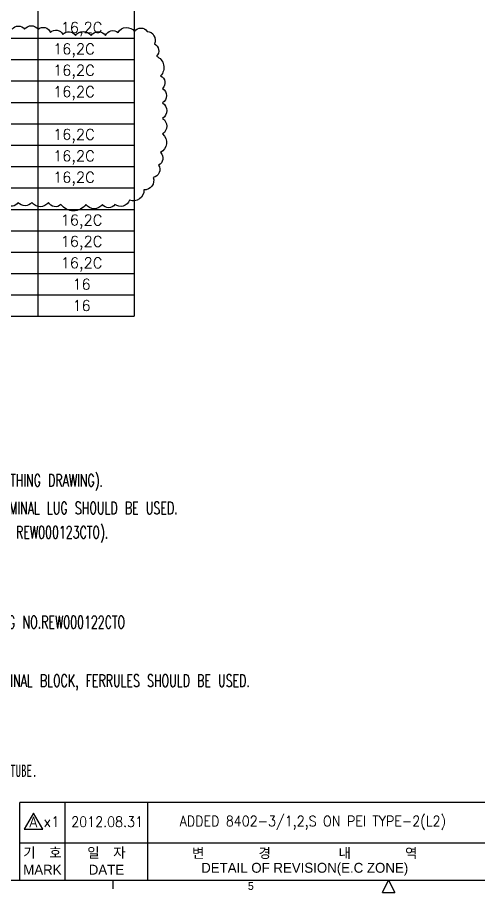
# Model space of a CAD drawing. Header units: millimetres. Extents: x 1063 to 1621, y 404 to 836.
# Drawn here: x 1252.1 to 1363.7, y 414.1 to 626.1 of the extents above; entities that cross this region are included whole.
import ezdxf
from ezdxf.enums import TextEntityAlignment as Align

# ---------------------------------------------------------------- set-up
doc = ezdxf.new("R2010")
doc.units = ezdxf.units.MM
doc.linetypes.add('DASHED', pattern=[0.75, 0.5, -0.25])
doc.layers.add('현배선도', color=7, linetype='Continuous')
doc.styles.add('ROMANS', font='txt', dxfattribs={"height": 0.2})
doc.styles.get("Standard").update_dxf_attribs({"font": 'txt.shx', "bigfont": 'whgtxt.shx'})

msp = doc.modelspace()

# ---------------------------------------------------------------- linework, layer by layer
for p, q in [((1280.36, 755.83), (1280.36, 553.66)), ((1257.03, 641.78), (1257.03, 553.66)), ((1123.54, 621.05), (1280.36, 621.05)), ((1123.54, 615.86), (1280.36, 615.86)), ((1123.54, 610.68), (1280.36, 610.68)), ((1123.54, 605.5), (1280.36, 605.5)), ((1123.54, 600.31), (1280.36, 600.31)), ((1123.54, 595.13), (1280.36, 595.13)), ((1123.54, 589.94), (1280.36, 589.94)), ((1123.54, 584.76), (1280.36, 584.76)), ((1123.54, 579.58), (1280.36, 579.58)), ((1123.54, 574.39), (1280.36, 574.39)), ((1123.54, 569.21), (1280.36, 569.21)), ((1123.54, 564.02), (1280.36, 564.02)), ((1123.54, 558.84), (1280.36, 558.84)), ((1123.54, 553.66), (1280.36, 553.66))]:
    msp.add_line(p, q)
at = {"color": 4}
for p, q in [((1415.16, 435.84), (1252.66, 435.84)), ((1252.66, 426.09), (1252.66, 435.84)), ((1263.66, 426.09), (1263.66, 435.84)), ((1283.66, 426.09), (1283.66, 435.84))]:
    msp.add_line(p, q, dxfattribs=at)
at = {"color": 5, "linetype": 'Continuous'}
for p, q in [((1252.66, 417.09), (1252.66, 426.09)), ((1252.66, 426.09), (1415.16, 426.09)), ((1075.26, 417.09), (1608.66, 417.09))]:
    msp.add_line(p, q, dxfattribs=at)
at = {"color": 6, "linetype": 'Continuous'}
for p, q in [((1263.66, 417.09), (1263.66, 426.09)), ((1283.66, 417.09), (1283.66, 426.09)), ((1275.28, 414.99), (1275.28, 417.09))]:
    msp.add_line(p, q, dxfattribs=at)
at = {"color": 2, "linetype": 'Continuous'}
for p, q in [((1340.46, 414.06), (1341.96, 417.09)), ((1341.96, 417.09), (1343.46, 414.06)), ((1340.46, 414.06), (1343.46, 414.06))]:
    msp.add_line(p, q, dxfattribs=at)
at = {"color": 2}
msp.add_lwpolyline([(1250.83, 623.21, -0.520567), (1253.84, 623.21, -0.520567), (1257.11, 623.21, -0.520567), (1260.13, 622.45, -0.520567), (1263.14, 621.95, -0.520567), (1266.16, 621.7, -0.520567), (1269.93, 621.7, -0.520567), (1273.45, 621.7, -0.520567), (1276.46, 622.45, -0.520567), (1280.49, 622.71, -0.520567), (1283.5, 622.71, -0.520567), (1285.26, 619.69, -0.520567), (1285.76, 616.68, -0.520567), (1286.77, 611.91, -0.520567), (1287.27, 608.89, -0.520567), (1287.27, 605.38, -0.520567), (1287.27, 601.61, -0.520567), (1287.27, 597.85, -0.520567), (1286.77, 593.33, -0.520567), (1286.27, 590.31, -0.520567), (1285.01, 587.3, -0.520567), (1282.75, 584.29, -0.520567), (1279.23, 581.78, -0.520567), (1275.71, 580.77, -0.520567), (1272.69, 580.77, -0.520567), (1268.67, 580.77, -0.520567), (1262.64, 580.77, -0.520567), (1259.62, 581.27, -0.520567), (1255.6, 581.27, -0.520567), (1252.33, 581.27, -0.520567), (1249.32, 581.02, -0.520567)], format="xyb", dxfattribs=at)
at = {"color": 6}
msp.add_lwpolyline([(1258.3, 429.39), (1256.04, 433.31), (1253.78, 429.39)], close=True, dxfattribs=at)

# ---------------------------------------------------------------- texts
for s, p in [('16,2C', (1267.63, 623.64)), ('16,2C', (1265.78, 618.46)), ('16,2C', (1265.78, 613.27)), ('16,2C', (1265.78, 608.09)), ('16,2C', (1265.78, 597.72)), ('16,2C', (1265.78, 592.54)), ('16,2C', (1265.78, 587.35)), ('16,2C', (1267.63, 576.98)), ('16,2C', (1267.63, 571.8)), ('16,2C', (1267.63, 566.62)), ('16', (1267.63, 561.43)), ('16', (1267.63, 556.25))]:
    msp.add_text(s, height=2.592).set_placement(p, align=Align.MIDDLE_CENTER)
at = {"color": 7, "width": 0.65}
for s, p in [('2. CONNECTION FOR EARTHING CABLE SHOULD BE FOLLOWED WITH REW000121CTO (CHASSIS EARTHING DRAWING).', (1117, 513.91)), ('3. IF IT NEEDS A WIRING CONNECTION AT STUD TYPE TERMINAL SERIES, RING TERMINAL AND TERMINAL LUG SHOULD BE USED.', (1116.95, 507.23)), ('RING TERMINAL AND TERMINAL LUG SHALL BE USED WITH BEING APPROVED  (REFER TO DWG. REW000123CTO).', (1121.5, 501.34)), ('6. DETAIL INFORMATION OF MAKER CABLES SUPPLIED BY EACH SUB-SYSTEM IS PROVIDED AT DWG NO.REW000122CTO', (1116.86, 479.56)), ('8. IF IT NEEDS A WIRING CONNECTION AT WAGO SERIES CONNECTOR OR CAGE CLAMP TYPE TERMINAL BLOCK, FERRULES SHOULD BE USED.', (1116.74, 465.39))]:
    msp.add_text(s, height=3, dxfattribs=at).set_placement(p, align=Align.MIDDLE_LEFT)
at = {"char_height": 2.5, "attachment_point": 5}
for s, insert, width in [('{\\Fromans|c129;\\C4;x1}', (1260.41, 431.23), 4.2465), ('{\\Fromans|c0;\\W0.9;\\C4;ADDED 8402-3/1,2,S ON PEI TYPE-2(L2)\\Fromans|c129; }', (1323.63, 430.95), 77.3338), ('{\\Fromans|c129;\\C4;A}', (1255.99, 431.15), 4.2465), ('{\\Fromans|c129;\\W0.9;\\C4;2012.08.31}', (1273.82, 431.19), 4.2465)]:
    msp.add_mtext(s, dxfattribs=dict(at, insert=insert, width=width))
at = {"color": 4, "attachment_point": 5, "style": 'ROMANS'}
for s, insert, char_height in [('{\\fﾱﾼﾸﾲￃﾼ|b0|i0|c129|p49;기\u3000호 }', (1258.16, 423.59), 2.4), ('{\\fﾱﾼﾸﾲￃﾼ|b0|i0|c129|p49;일\u3000자 }', (1273.66, 423.59), 2.4), ('{\\fﾱﾼﾸﾲￃﾼ|b0|i0|c129|p49;변\u3000\u3000\u3000\u3000경\u3000\u3000\u3000\u3000\u3000내\u3000\u3000\u3000\u3000역 }', (1321.66, 423.49), 2.4), ('{\\fﾱﾼﾸﾲￃﾼ|b0|i0|c129|p49;MARK }', (1258.16, 419.59), 2.4), ('{\\fﾱﾼﾸﾲￃﾼ|b0|i0|c129|p49;DATE }', (1273.66, 419.59), 2.4), ('{\\fﾱﾼﾸﾲￃﾼ|b0|i0|c129|p49;DETAIL OF REVISION(E.C ZONE) }', (1321.66, 419.69), 2.4), ('{\\fﾱﾼﾸﾲￃﾼ|b0|i0|c129|p49;5 }', (1308.62, 415.63), 1.9)]:
    msp.add_mtext(s, dxfattribs=dict(at, insert=insert, char_height=char_height))
at = {"layer": '현배선도', "color": 0, "linetype": 'DASHED', "ltscale": 0.05, "style": 'ROMANS', "width": 0.65}
msp.add_text('11. ALL OF THE CONNECTOR ACCESSORY MUST BE APPLIED WITH GROMMET, GASKET, BACKSHELL, CLAMP AND RUBBER TUBE.', height=2.9925, dxfattribs=at).set_placement((1116.69, 443.57), align=Align.MIDDLE_LEFT)

doc.saveas('drawing.dxf')
